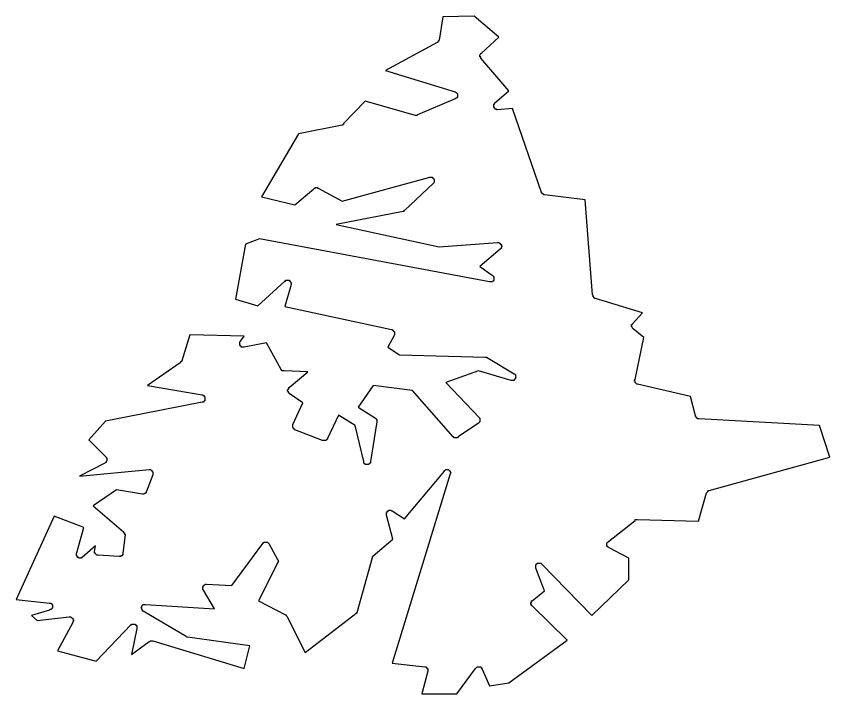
# Model space of a CAD drawing. Header units: metres. Extents: x 12 to 388, y 12 to 220.
# Drawn here: x 211.23 to 222.44, y 12.05 to 21.39 of the extents above; entities that cross this region are included whole.
import ezdxf

# ---------------------------------------------------------------- set-up
doc = ezdxf.new("R2010")
doc.units = ezdxf.units.M

msp = doc.modelspace()

# ---------------------------------------------------------------- linework, layer by layer
msp.add_lwpolyline([(219.71, 17.12), (219.71, 17.13), (219.71, 17.14), (219.72, 17.14), (219.72, 17.15), (219.86, 17.3), (219.21, 17.5), (219.2, 17.5), (219.2, 17.51), (219.19, 17.51), (219.19, 17.52), (219.18, 17.52), (219.18, 17.53), (219.18, 17.54), (219.17, 17.55), (219.07, 18.86), (218.51, 18.93), (218.5, 18.93), (218.49, 18.94), (218.48, 18.94), (218.48, 18.95), (218.47, 18.95), (218.47, 18.96), (218.07, 20.12), (217.86, 20.1), (217.85, 20.1), (217.85, 20.11), (217.84, 20.11), (217.83, 20.11), (217.83, 20.12), (217.82, 20.12), (217.82, 20.13), (217.81, 20.13), (217.81, 20.14), (217.81, 20.15), (217.81, 20.16), (217.81, 20.17), (217.81, 20.18), (217.82, 20.18), (217.82, 20.19), (218.02, 20.36), (217.63, 20.81), (217.63, 20.82), (217.63, 20.83), (217.62, 20.83), (217.62, 20.84), (217.62, 20.85), (217.62, 20.86), (217.63, 20.87), (217.63, 20.88), (217.64, 20.88), (217.88, 21.1), (217.54, 21.39), (217.11, 21.38), (217.06, 21.06), (217.05, 21.05), (217.05, 21.04), (217.04, 21.04), (217.04, 21.03), (217.03, 21.03), (216.32, 20.64), (217.28, 20.35), (217.29, 20.34), (217.3, 20.33), (217.31, 20.32), (217.31, 20.31), (217.31, 20.3), (217.31, 20.29), (217.31, 20.28), (217.31, 20.27), (217.3, 20.27), (217.3, 20.26), (217.29, 20.26), (217.28, 20.25), (216.76, 20.03), (216.75, 20.02), (216.74, 20.02), (216.73, 20.02), (216.04, 20.22), (215.74, 19.91), (215.74, 19.9), (215.73, 19.9), (215.73, 19.89), (215.72, 19.89), (215.12, 19.77), (214.61, 18.9), (215.07, 18.79), (215.33, 19.01), (215.34, 19.02), (215.35, 19.02), (215.35, 19.03), (215.36, 19.03), (215.37, 19.03), (215.38, 19.03), (215.38, 19.02), (215.39, 19.02), (215.72, 18.84), (216.93, 19.17), (216.94, 19.17), (216.95, 19.17), (216.96, 19.17), (216.97, 19.16), (216.98, 19.16), (216.98, 19.15), (216.99, 19.14), (216.99, 19.13), (216.99, 19.12), (216.99, 19.11), (216.99, 19.1), (216.98, 19.09), (216.58, 18.71), (216.57, 18.71), (216.57, 18.7), (216.56, 18.7), (215.64, 18.52), (217.06, 18.21), (217.86, 18.27), (217.87, 18.27), (217.88, 18.27), (217.89, 18.26), (217.9, 18.26), (217.9, 18.25), (217.91, 18.25), (217.91, 18.24), (217.91, 18.23), (217.92, 18.23), (217.92, 18.22), (217.92, 18.21), (217.91, 18.2), (217.91, 18.19), (217.9, 18.18), (217.62, 17.94), (217.79, 17.82), (217.8, 17.81), (217.8, 17.8), (217.81, 17.8), (217.81, 17.79), (217.81, 17.78), (217.81, 17.77), (217.81, 17.76), (217.81, 17.75), (217.8, 17.74), (217.79, 17.73), (217.78, 17.73), (217.77, 17.73), (217.76, 17.73), (217.75, 17.73), (214.58, 18.32), (214.39, 18.25), (214.25, 17.49), (214.56, 17.4), (214.93, 17.74), (214.94, 17.74), (214.94, 17.75), (214.95, 17.75), (214.96, 17.75), (214.97, 17.75), (214.98, 17.75), (214.99, 17.75), (215, 17.74), (215.01, 17.73), (215.01, 17.72), (215.02, 17.72), (215.02, 17.71), (215.02, 17.7), (215.02, 17.69), (214.93, 17.39), (216.4, 17.07), (216.41, 17.07), (216.42, 17.06), (216.43, 17.05), (216.44, 17.04), (216.44, 17.03), (216.44, 17.02), (216.44, 17.01), (216.44, 17), (216.35, 16.83), (216.51, 16.72), (217.69, 16.69), (217.7, 16.69), (217.71, 16.69), (218.09, 16.46), (218.1, 16.46), (218.1, 16.45), (218.11, 16.45), (218.11, 16.44), (218.11, 16.43), (218.12, 16.42), (218.11, 16.41), (218.11, 16.4), (218.11, 16.39), (218.1, 16.39), (218.1, 16.38), (218.09, 16.38), (218.09, 16.37), (218.08, 16.37), (218.07, 16.37), (218.06, 16.37), (218.05, 16.37), (217.6, 16.5), (217.15, 16.34), (217.61, 15.86), (217.62, 15.85), (217.62, 15.84), (217.62, 15.83), (217.62, 15.82), (217.62, 15.81), (217.62, 15.8), (217.61, 15.79), (217.6, 15.78), (217.32, 15.59), (217.31, 15.58), (217.3, 15.58), (217.29, 15.58), (217.28, 15.58), (217.27, 15.58), (217.26, 15.58), (217.26, 15.59), (217.25, 15.59), (216.69, 16.23), (216.15, 16.3), (215.94, 16), (216.18, 15.85), (216.19, 15.84), (216.19, 15.83), (216.2, 15.83), (216.2, 15.82), (216.2, 15.81), (216.2, 15.8), (216.11, 15.25), (216.11, 15.24), (216.11, 15.23), (216.1, 15.23), (216.1, 15.22), (216.09, 15.22), (216.09, 15.21), (216.08, 15.21), (216.07, 15.21), (216.06, 15.21), (216.05, 15.21), (216.04, 15.21), (216.04, 15.22), (216.03, 15.22), (216.02, 15.23), (216.02, 15.24), (216.02, 15.25), (215.9, 15.75), (215.67, 15.89), (215.52, 15.57), (215.52, 15.56), (215.51, 15.56), (215.51, 15.55), (215.5, 15.55), (215.5, 15.54), (215.49, 15.54), (215.48, 15.54), (215.47, 15.54), (215.46, 15.54), (215.45, 15.54), (215.07, 15.69), (215.06, 15.7), (215.05, 15.7), (215.05, 15.71), (215.04, 15.72), (215.04, 15.73), (215.04, 15.74), (215.04, 15.75), (215.04, 15.76), (215.18, 16.06), (214.99, 16.19), (214.99, 16.2), (214.98, 16.2), (214.98, 16.21), (214.97, 16.22), (214.97, 16.23), (214.97, 16.24), (214.98, 16.25), (214.98, 16.26), (214.99, 16.27), (215.25, 16.49), (214.92, 16.5), (214.91, 16.5), (214.9, 16.5), (214.89, 16.5), (214.89, 16.51), (214.88, 16.51), (214.88, 16.52), (214.68, 16.89), (214.37, 16.83), (214.36, 16.83), (214.35, 16.83), (214.34, 16.83), (214.33, 16.83), (214.33, 16.84), (214.32, 16.84), (214.32, 16.85), (214.31, 16.85), (214.31, 16.86), (214.31, 16.87), (214.31, 16.88), (214.31, 16.89), (214.31, 16.9), (214.32, 16.91), (214.37, 16.98), (213.62, 17), (213.51, 16.64), (213.51, 16.63), (213.5, 16.63), (213.5, 16.62), (213.49, 16.62), (213.49, 16.61), (213.04, 16.3), (213.79, 16.17), (213.8, 16.17), (213.8, 16.16), (213.81, 16.16), (213.82, 16.16), (213.82, 16.15), (213.83, 16.15), (213.83, 16.14), (213.83, 16.13), (213.83, 16.12), (213.83, 16.11), (213.83, 16.1), (213.83, 16.09), (213.82, 16.09), (213.82, 16.08), (213.81, 16.08), (213.81, 16.07), (213.8, 16.07), (213.79, 16.07), (212.46, 15.81), (212.23, 15.55), (212.47, 15.31), (212.47, 15.3), (212.48, 15.3), (212.48, 15.29), (212.48, 15.28), (212.48, 15.27), (212.48, 15.26), (212.47, 15.25), (212.47, 15.24), (212.46, 15.24), (212.45, 15.23), (212.1, 15.05), (213.06, 15.14), (213.07, 15.14), (213.08, 15.14), (213.09, 15.13), (213.1, 15.13), (213.1, 15.12), (213.11, 15.11), (213.11, 15.1), (213.11, 15.09), (213.11, 15.08), (213.11, 15.07), (213.02, 14.83), (213.02, 14.82), (213.01, 14.82), (213.01, 14.81), (213, 14.81), (212.99, 14.8), (212.98, 14.8), (212.97, 14.8), (212.61, 14.86), (212.29, 14.64), (212.71, 14.28), (212.71, 14.27), (212.72, 14.27), (212.72, 14.26), (212.72, 14.25), (212.73, 14.25), (212.73, 14.24), (212.7, 13.99), (212.7, 13.98), (212.7, 13.97), (212.7, 13.96), (212.69, 13.96), (212.69, 13.95), (212.68, 13.95), (212.67, 13.95), (212.67, 13.94), (212.66, 13.94), (212.65, 13.94), (212.36, 13.96), (212.35, 13.96), (212.34, 13.96), (212.33, 13.97), (212.32, 13.98), (212.32, 13.99), (212.31, 13.99), (212.31, 14), (212.31, 14.01), (212.32, 14.09), (212.14, 13.93), (212.13, 13.93), (212.13, 13.92), (212.12, 13.92), (212.11, 13.92), (212.1, 13.92), (212.09, 13.92), (212.09, 13.93), (212.08, 13.93), (212.07, 13.94), (212.07, 13.95), (212.06, 13.95), (212.06, 13.96), (212.06, 13.97), (212.06, 13.98), (212.16, 14.34), (211.75, 14.5), (211.23, 13.35), (211.69, 13.3), (211.7, 13.3), (211.71, 13.3), (211.71, 13.29), (211.72, 13.29), (211.72, 13.28), (211.73, 13.28), (211.73, 13.27), (211.73, 13.26), (211.73, 13.25), (211.73, 13.24), (211.73, 13.23), (211.72, 13.23), (211.72, 13.22), (211.71, 13.21), (211.7, 13.21), (211.69, 13.2), (211.44, 13.13), (211.52, 13.06), (211.96, 13.11), (211.97, 13.11), (211.98, 13.11), (211.98, 13.1), (211.99, 13.1), (212, 13.09), (212.01, 13.09), (212.01, 13.08), (212.01, 13.07), (212.02, 13.07), (212.02, 13.06), (212.02, 13.05), (212.01, 13.04), (212.01, 13.03), (211.8, 12.64), (212.33, 12.5), (212.81, 13), (212.82, 13), (212.82, 13.01), (212.83, 13.01), (212.84, 13.01), (212.85, 13.01), (212.86, 13.01), (212.87, 13.01), (212.87, 13), (212.88, 13), (212.88, 12.99), (212.89, 12.99), (212.89, 12.98), (212.89, 12.97), (212.89, 12.96), (212.89, 12.95), (212.82, 12.59), (213.06, 12.77), (213.07, 12.77), (213.08, 12.78), (213.09, 12.78), (213.1, 12.78), (213.11, 12.78), (214.37, 12.4), (214.45, 12.71), (213.59, 12.83), (213.58, 12.83), (213.57, 12.84), (212.98, 13.19), (212.97, 13.19), (212.97, 13.2), (212.96, 13.21), (212.96, 13.22), (212.96, 13.23), (212.95, 13.23), (212.95, 13.24), (212.96, 13.24), (212.96, 13.25), (212.96, 13.26), (212.97, 13.27), (212.98, 13.28), (212.99, 13.28), (213, 13.28), (213.01, 13.28), (213.96, 13.22), (213.81, 13.48), (213.8, 13.49), (213.8, 13.5), (213.8, 13.51), (213.8, 13.52), (213.8, 13.53), (213.81, 13.53), (213.81, 13.54), (213.82, 13.54), (213.82, 13.55), (213.83, 13.55), (213.84, 13.56), (213.85, 13.56), (214.2, 13.54), (214.63, 14.12), (214.63, 14.13), (214.64, 14.13), (214.64, 14.14), (214.65, 14.14), (214.66, 14.14), (214.67, 14.14), (214.68, 14.14), (214.69, 14.14), (214.7, 14.13), (214.71, 14.12), (214.83, 13.9), (214.84, 13.89), (214.84, 13.88), (214.84, 13.87), (214.84, 13.86), (214.83, 13.86), (214.83, 13.85), (214.57, 13.33), (214.94, 13.14), (214.95, 13.14), (214.95, 13.13), (214.96, 13.12), (215.21, 12.62), (215.93, 13.17), (216.14, 13.93), (216.14, 13.94), (216.15, 13.94), (216.15, 13.95), (216.42, 14.18), (216.33, 14.51), (216.33, 14.52), (216.33, 14.53), (216.33, 14.54), (216.33, 14.55), (216.34, 14.55), (216.34, 14.56), (216.35, 14.57), (216.36, 14.57), (216.37, 14.58), (216.38, 14.58), (216.39, 14.58), (216.4, 14.57), (216.41, 14.57), (216.58, 14.46), (217.13, 15.12), (217.13, 15.13), (217.14, 15.13), (217.15, 15.14), (217.16, 15.14), (217.17, 15.14), (217.18, 15.14), (217.19, 15.13), (217.2, 15.13), (217.2, 15.12), (217.21, 15.12), (217.21, 15.11), (217.21, 15.1), (217.22, 15.1), (217.22, 15.09), (217.21, 15.08), (216.41, 12.47), (216.86, 12.42), (216.87, 12.42), (216.88, 12.42), (216.88, 12.41), (216.89, 12.41), (216.89, 12.4), (216.9, 12.4), (216.9, 12.39), (216.9, 12.38), (216.9, 12.37), (216.9, 12.36), (216.82, 12.05), (217.3, 12.05), (217.56, 12.4), (217.57, 12.41), (217.58, 12.42), (217.59, 12.42), (217.6, 12.42), (217.61, 12.42), (217.62, 12.42), (217.63, 12.42), (217.63, 12.41), (217.64, 12.41), (217.64, 12.4), (217.65, 12.4), (217.65, 12.39), (217.75, 12.16), (218.02, 12.2), (218.82, 12.79), (218.34, 13.26), (218.33, 13.26), (218.33, 13.27), (218.33, 13.28), (218.32, 13.28), (218.32, 13.29), (218.32, 13.3), (218.32, 13.31), (218.33, 13.31), (218.33, 13.32), (218.33, 13.33), (218.34, 13.33), (218.51, 13.47), (218.39, 13.78), (218.39, 13.79), (218.39, 13.8), (218.39, 13.81), (218.39, 13.82), (218.39, 13.83), (218.4, 13.83), (218.4, 13.84), (218.41, 13.84), (218.41, 13.85), (218.42, 13.85), (218.43, 13.85), (218.44, 13.85), (218.45, 13.85), (218.46, 13.85), (218.47, 13.84), (219.16, 13.13), (219.67, 13.62), (219.67, 13.92), (219.4, 14.06), (219.39, 14.07), (219.38, 14.07), (219.38, 14.08), (219.37, 14.08), (219.37, 14.09), (219.37, 14.1), (219.37, 14.11), (219.37, 14.12), (219.37, 14.13), (219.38, 14.14), (219.39, 14.15), (219.76, 14.44), (219.76, 14.45), (219.77, 14.45), (219.78, 14.45), (219.79, 14.45), (220.63, 14.43), (220.74, 14.82), (220.75, 14.83), (220.76, 14.84), (220.77, 14.85), (220.78, 14.85), (222.44, 15.31), (222.3, 15.75), (220.64, 15.84), (220.63, 15.84), (220.62, 15.84), (220.62, 15.85), (220.61, 15.85), (220.6, 15.86), (220.6, 15.87), (220.59, 15.87), (220.59, 15.88), (220.52, 16.15), (219.79, 16.32), (219.78, 16.32), (219.77, 16.33), (219.76, 16.34), (219.76, 16.35), (219.76, 16.36), (219.75, 16.36), (219.75, 16.37), (219.76, 16.38), (219.88, 16.96), (219.73, 17.08), (219.72, 17.09), (219.72, 17.1), (219.71, 17.11), (219.71, 17.12)], close=True)

doc.saveas('drawing.dxf')
